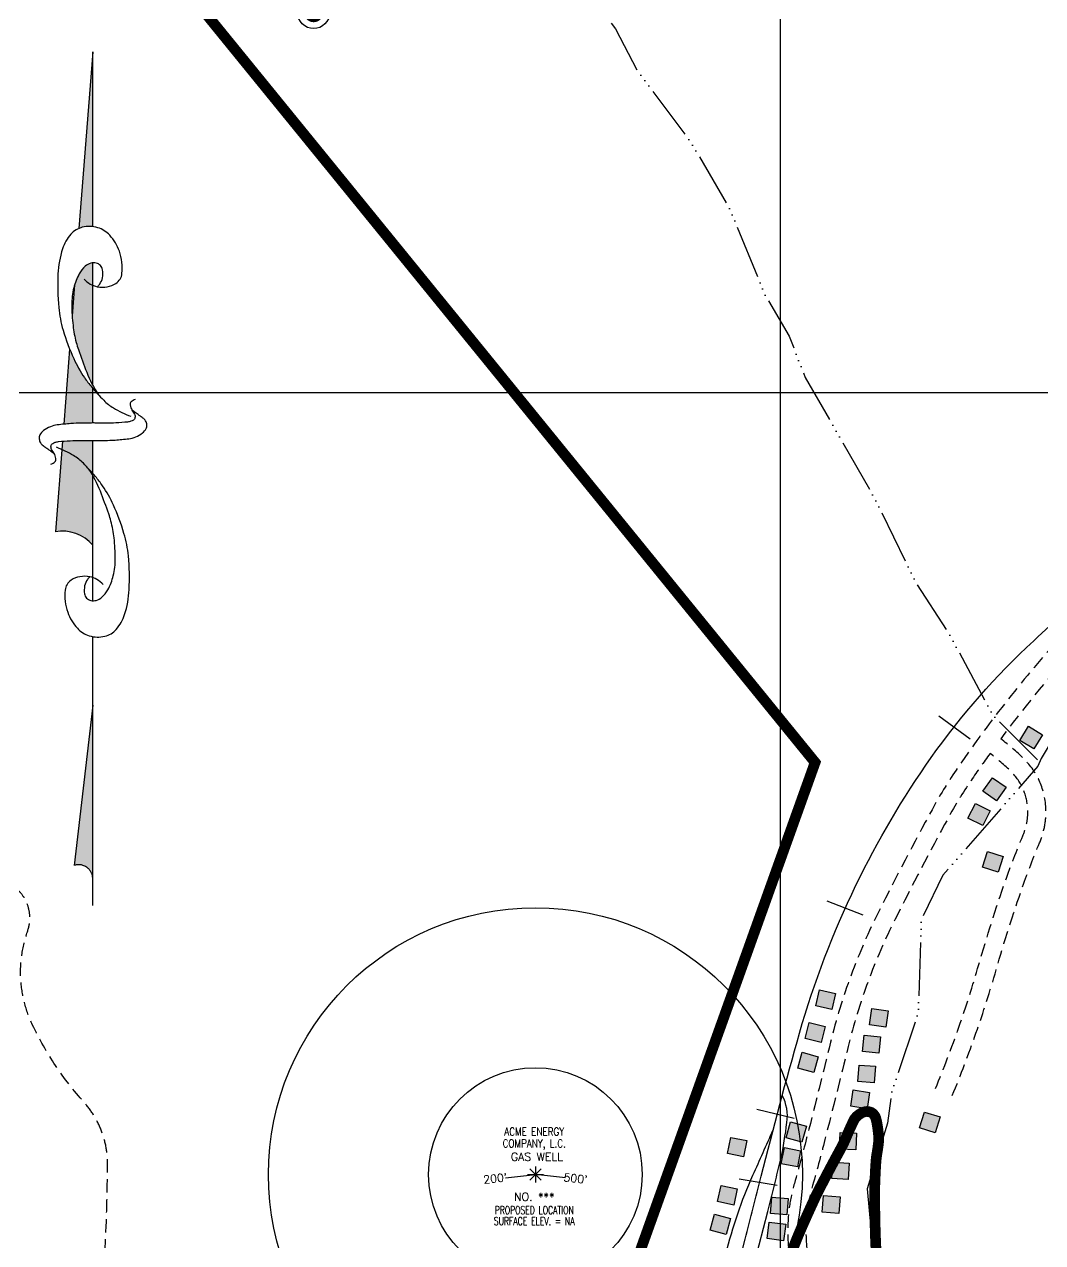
# Model space of a CAD drawing. Header units: inches. Extents: x 10131215 to 10153225, y 3476725 to 3491422.
# Drawn here: x 10148584 to 10150491, y 3486407 to 3488691 of the extents above; entities that cross this region are included whole.
import ezdxf
from ezdxf.enums import TextEntityAlignment as Align

# ---------------------------------------------------------------- set-up
doc = ezdxf.new("R2010")
doc.units = ezdxf.units.IN
doc.header["$LTSCALE"] = 100
doc.header["$MEASUREMENT"] = 0
for name, pattern in [('CENTER', [2, 1.25, -0.25, 0.25, -0.25]), ('DASHED2', [0.375, 0.25, -0.125]), ('STREAM', [1.5, 1, -0.125, 0, -0.125, 0, -0.125, 0, -0.125])]:
    doc.linetypes.add(name, pattern=pattern)
doc.layers.get('0').update_dxf_attribs({"color": 60, "linetype": 'CONTINUOUS'})
for name, color, linetype in [('BUILDINGS', 7, 'CONTINUOUS'), ('DRILL HOLES', 170, 'CONTINUOUS'), ('GAS WELLS-PROPOSED', 171, 'CONTINUOUS'), ('GRID COORDINATES-VA SOUTH NAD27', 252, 'CONTINUOUS'), ('NORTH ARROW', 7, 'CONTINUOUS'), ('OUTCROP-UPPER MASON-IMBODEN', 7, 'CONTINUOUS'), ('PROPERTY LINES-MINERAL', 1, 'CENTER'), ('RAILROADS', 30, 'CONTINUOUS'), ('ROADS', 34, 'DASHED2'), ('WATER-SURFACE', 140, 'STREAM')]:
    doc.layers.add(name, color=color, linetype=linetype)
doc.styles.get("Standard").update_dxf_attribs({"font": 'simplex.shx'})

# ---------------------------------------------------------------- blocks, each defined once
blk = doc.blocks.new('*U0', base_point=(89.77363821737443, 91.43653901244615))
at = {"color": 0}
for points in [[(90.9736842105263, 91.29653364657833), (89.77363821737443, 91.43653901244615), (89.77487811460968, 91.43263949254963)], [(90.9736842105263, 91.29653364657833), (89.77487811460968, 91.43263949254963), (89.77519359115504, 91.43139524088375)], [(90.9736842105263, 91.29653364657833), (89.77519359115504, 91.43139524088375), (89.77728302371997, 91.41988692605004)], [(90.9736842105263, 91.29653364657833), (89.77728302371997, 91.41988692605004), (89.77839325406414, 91.41107959996792)], [(89.75076846213295, 91.33058806419491), (89.74359169847742, 91.32354101872063), (90.9736842105263, 91.29653364657833)], [(89.7575430035292, 91.3389228004421), (89.75076846213295, 91.33058806419491), (90.9736842105263, 91.29653364657833)], [(89.7647625897835, 91.3502112844936), (89.7575430035292, 91.3389228004421), (90.9736842105263, 91.29653364657833)], [(90.9736842105263, 91.29653364657833), (89.77159663331129, 91.36403319178945), (89.7647625897835, 91.3502112844936)], [(90.9736842105263, 91.29653364657833), (89.77566712120802, 91.37601218051455), (89.77159663331129, 91.36403319178945)], [(90.9736842105263, 91.29653364657833), (89.7779540289685, 91.38651505049424), (89.77566712120802, 91.37601218051455)], [(90.9736842105263, 91.29653364657833), (89.77875673713179, 91.3936367462348), (89.7779540289685, 91.38651505049424)], [(90.9736842105263, 91.29653364657833), (89.77839325406414, 91.41107959996792), (89.77888990126206, 91.40248276353243)], [(90.9736842105263, 91.29653364657833), (89.77888990126206, 91.40248276353243), (89.77875673713179, 91.3936367462348)], [(89.68775597349006, 91.297470964092), (89.67253321025295, 91.29653364657833), (90.9736842105263, 91.29653364657833)], [(89.68787304302215, 91.2974852182886), (89.68775597349006, 91.297470964092), (90.9736842105263, 91.29653364657833)], [(89.6976734591765, 91.29956851274403), (89.68787304302215, 91.2974852182886), (90.9736842105263, 91.29653364657833)], [(89.7110759662535, 91.30385034076889), (89.6976734591765, 91.29956851274403), (90.9736842105263, 91.29653364657833)], [(89.71496527163337, 91.30533226473976), (89.7110759662535, 91.30385034076889), (90.9736842105263, 91.29653364657833)], [(89.72538783649, 91.31054327217262), (89.71496527163337, 91.30533226473976), (90.9736842105263, 91.29653364657833)], [(89.73586561696449, 91.31732423160574), (89.72538783649, 91.31054327217262), (90.9736842105263, 91.29653364657833)], [(89.74359169847742, 91.32354101872063), (89.73586561696449, 91.31732423160574), (90.9736842105263, 91.29653364657833)]]:
    blk.add_solid(points, dxfattribs=at)
blk = doc.blocks.new('*U1', base_point=(92.6976732033353, 91.29653364657833))
at = {"color": 0}
for points in [[(92.82848934605504, 91.41369672608556), (92.84554212323503, 91.43977263684862), (92.27445731152004, 91.5764735165011), (92.89130678326015, 91.52849633536547)], [(92.82848934605504, 91.41369672608556), (92.27445731152004, 91.5764735165011), (92.27920705876946, 91.52492773966476)], [(92.82848934605504, 91.41369672608556), (92.27920705876946, 91.52492773966476), (92.27493381647147, 91.47334027404705)], [(92.26176742493095, 91.42327857868625), (92.24010793829233, 91.37626375286347), (92.82848934605504, 91.41369672608556)], [(92.82848934605504, 91.41369672608556), (92.27493381647147, 91.47334027404705), (92.26176742493095, 91.42327857868625)], [(92.17418019186623, 91.29695281410196), (92.17368421052636, 91.29653364657833), (92.82848934605504, 91.41369672608556), (92.6976732033353, 91.29653364657833)], [(92.2106134690969, 91.33372431827067), (92.17418019186623, 91.29695281410196), (92.82848934605504, 91.41369672608556)], [(92.24010793829233, 91.37626375286347), (92.2106134690969, 91.33372431827067), (92.82848934605504, 91.41369672608556)], [(92.6976732033353, 91.29653364657833), (92.74643121929317, 91.32724198831775), (92.82848934605504, 91.41369672608556), (92.78809314684088, 91.36672433876177)]]:
    blk.add_solid(points, dxfattribs=at)
blk = doc.blocks.new('*U2', base_point=(92.9592555867996, 91.38712461798713))
at = {"color": 0}
for points in [[(92.95835160293457, 91.32494556097134), (92.9592555867996, 91.38712461798713), (92.84554212323503, 91.43977263684862), (92.89130678326015, 91.52849633536547)], [(92.9592555867996, 91.38712461798713), (92.95763106539032, 91.46633744433852), (92.89130678326015, 91.52849633536547), (92.95371172395608, 91.52364261775577)], [(92.95835160293457, 91.32494556097134), (92.84554212323503, 91.43977263684862), (92.80941488840315, 91.38944291416662)], [(92.78809314684088, 91.36672433876177), (92.71225830748467, 91.29653364657833), (92.95835160293457, 91.32494556097134)], [(92.80941488840315, 91.38944291416662), (92.78809314684088, 91.36672433876177), (92.95835160293457, 91.32494556097134)], [(92.71225830748467, 91.29653364657833), (92.9580688811992, 91.29653364657833), (92.95835160293457, 91.32494556097134)]]:
    blk.add_solid(points, dxfattribs=at)
blk = doc.blocks.new('*U3', base_point=(93.35043051616177, 91.29653364657831))
at = {"color": 0}
for points in [[(93.57348299945515, 91.43913333439166), (93.64654079562713, 91.47002801816265), (93.08113184304227, 91.51329443119043), (93.57568254808191, 91.47557451504673)], [(93.56906951855264, 91.43713343248172), (93.57348299945515, 91.43913333439166), (93.08557721837568, 91.45993435817525), (93.08113184304227, 91.51329443119043)], [(93.4303574305072, 91.35856211106096), (93.56906951855264, 91.43713343248172), (93.08896965665488, 91.38278950861555), (93.08557721837568, 91.45993435817525)], [(93.08896965665488, 91.38278950861555), (93.09006743982006, 91.30813010061892), (93.4303574305072, 91.35856211106096)], [(93.09006743982006, 91.30813010061892), (93.0901642481376, 91.29653364657831), (93.4303574305072, 91.35856211106096), (93.35932593328661, 91.30414556434808)], [(93.0901642481376, 91.29653364657831), (93.35043051616177, 91.29653364657831), (93.35932593328661, 91.30414556434808)]]:
    blk.add_solid(points, dxfattribs=at)
blk = doc.blocks.new('*U4', base_point=(94.2908381898595, 91.29653364657831))
at = {"color": 0}
for points in [[(94.23607489195233, 91.37965375608707), (94.12566944168853, 91.43252376658263), (93.37262836216475, 91.29653364657831), (93.69434239827685, 91.42063848777491)], [(93.69434239827685, 91.42063848777491), (93.64033081951689, 91.40416163373679), (93.37262836216475, 91.29653364657831), (93.47064948100385, 91.34169043380518)], [(94.12566944168853, 91.43252376658263), (93.89343064325855, 91.45070247995022), (93.69434239827685, 91.42063848777491), (93.8206612238644, 91.44418459712286)], [(94.23607489195233, 91.37965375608707), (94.20863292461804, 91.39758460007991), (94.12566944168853, 91.43252376658263), (94.14138405710892, 91.42746689809304)], [(93.37262836216475, 91.29653364657831), (94.2908381898595, 91.29653364657831), (94.23607489195233, 91.37965375608707), (94.28210326128233, 91.32778871822133)], [(94.28210326128233, 91.32778871822133), (94.27315051398283, 91.34314793351122), (94.23607489195233, 91.37965375608707), (94.26487936313309, 91.35338500220502)], [(94.2908381898595, 91.29653364657831), (94.28838585396097, 91.31061403797209), (94.28210326128233, 91.32778871822133), (94.28825289648815, 91.31110821567)]]:
    blk.add_solid(points, dxfattribs=at)
blk = doc.blocks.new('*U5', base_point=(95.87368421052636, 91.29653364657833))
at = {"color": 0}
for points in [[(95.87368421052636, 91.29653364657833), (94.54904063150843, 91.39956148050203), (94.55713766459512, 91.37467822185062)], [(95.87368421052636, 91.29653364657833), (94.55713766459512, 91.37467822185062), (94.56286071868752, 91.33626973839603)], [(94.56286071868752, 91.33626973839603), (94.56182726356977, 91.29745096819468), (95.87368421052636, 91.29653364657833)], [(94.56182726356977, 91.29745096819468), (94.56172041577706, 91.29653364657833), (95.87368421052636, 91.29653364657833)]]:
    blk.add_solid(points, dxfattribs=at)
blk = doc.blocks.new('NORTH ARROW')
at = {"layer": 'NORTH ARROW'}
for p, q in [((-33.99753000121564, 1162.996307793946), (-38.54220834909938, 1104.936608186108)), ((-43.37359289638698, 1043.214146273385), (-44.76021710433997, 1025.499584386125)), ((-44.76021710433997, 1025.499584386125), (-54.19019615510479, 901.8619081325596)), ((-56.77724280394614, 870.0068783582537), (-70.00000000698492, 699.9999999970896))]:
    blk.add_line(p, q, dxfattribs=at)
for points in [[(0, 1599.999999998545), (-25.75695849373005, 1268.839105243387)], [(0, 375), (-35.00134145724587, 74.98850171396043)]]:
    blk.add_lwpolyline(points, dxfattribs=at)
at = {"layer": 'NORTH ARROW', "flags": 128}
for points in [[(0, 1599.999999998545), (-25.75695849373005, 1268.839105243387)], [(0, 1272.009051310306), (0, 1599.999999998545)], [(0, 1272.009051310306), (0, 1599.999999998545)], [(0, 974.736037911498), (0, 1204.288494831417)], [(0, 904.1200093997759), (0, 969.1865764107206)], [(0, 809.6435242405278), (0, 871.096167669748)], [(0, 571.0229309115675), (0, 805.9972482005833)], [(0, 0), (0, 503.7802376318723)]]:
    blk.add_lwpolyline(points, dxfattribs=at)
at = {"layer": 'NORTH ARROW'}
for points in [[(-16.29446554579772, 1173.734268908447, 0.07773564461188655), (-4.931125266011804, 1164.576723727805, 0.07962046479010573), (8.386513887671754, 1159.499141038395, 0.09626634543283386), (26.93479048321024, 1159.250446493388, 0.1007523055546145), (43.41307078721002, 1165.819874608133, 0.2244856087248509), (54.77290885755792, 1184.391605209385, 0.1125499104363404), (49.89249954815023, 1225.968794809887, 0.1005634111820878), (31.82213919353671, 1256.015385813953, 0.1348784657925368), (9.506838454399258, 1270.029219660501, 0.1327192389316143), (-19.5361438090913, 1270.863363519311, 0.1552289698378311), (-40.93778214883059, 1257.94181477977, 0.1016164701842636), (-56.62934135762043, 1230.349138342717, 0.06727792944062269), (-65.17207567230798, 1183.452387165744, 0.03433224779009682), (-63.73301925486885, 1120.363738598826, 0.0503539331887384), (-55.50871015293524, 1078.071470554278, 0.03254131175802587), (-35.64992194878869, 1024.949697231932, 0.04498807051804448), (-15.50711612799205, 989.1683049936546, 0.0255455071191336), (-1.902979449369013, 971.4104306913214, 0.01711665613455862), (20.57658298872411, 946.7431670345832, 0.06564989291730006), (38.83865752140991, 932.3809229317703, 0.04246764497788984), (71.09135953942314, 916.7840136578889)], [(8.679458050173707, 1159.439064745558, 0.09471467607388076), (26.93479048321024, 1159.250446493388, 0.1007523055546145), (43.41307078721002, 1165.819874608133, 0.2244856087248509), (54.77290885755792, 1184.391605209385, 0.1125499104363404), (49.89249954815023, 1225.968794809887, 0.1005634111820878), (31.82213919353671, 1256.015385813953, 0.1348784657925368), (9.506838454399258, 1270.029219660501, 0.1327192389316143), (-19.5361438090913, 1270.863363519311, 0.1552289698378311), (-40.93778214883059, 1257.94181477977, 0.1016164701842636), (-56.62934135762043, 1230.349138342717, 0.06727792944062269), (-65.17207567230798, 1183.452387165744, 0.03433224779009682), (-63.73301925486885, 1120.363738598826, 0.0503539331887384), (-55.50871015293524, 1078.071470554278, 0.03254131175802587), (-35.64992194878869, 1024.949697231932, 0.04498807051804448), (-15.50711612799205, 989.1683049936546, 0.0255455071191336), (-1.902979449369013, 971.4104306913214, 0.00975758907156551), (10.70599536562804, 957.1586489297042, 0.06564989291730006)], [(8.67945805657655, 1159.439064751496, 0.05037517095384911), (13.04681308101863, 1164.398147666361, 0.1086693846755665), (18.19201416219585, 1176.403931633104, 0.087977990583843), (18.38533399859443, 1191.402007862052, 0.1522099368272647), (14.44037043256685, 1199.27090065903, 0.142658140471068), (6.559890607604757, 1203.788980230456, 0.1264464515900392), (-3.643642266979441, 1203.642171487445, 0.1201220440265466), (-14.21283889794722, 1197.798788154614, 0.08048292140440509), (-25.26273837429471, 1183.737178522279, 0.06736107083366014), (-35.52350361132994, 1157.352742862713, 0.05989139144701993), (-39.22849701484665, 1125.759220391046, 0.02819932706156147), (-36.91273764707148, 1086.744253334473, 0.03432217821609317), (-31.02621028665453, 1055.164546938613, 0.02159797278494589), (-26.90699679078534, 1041.661652248877, 0.006742218633595028), (-11.28919681650586, 999.2413176223636, 0.05774615320158643), (10.70599537342787, 957.1586489182664, 0.04348191224861308)], [(8.67945805657655, 1159.439064751496, 0.05037517095384911), (13.04681308101863, 1164.398147666361, 0.1086693846755665), (18.19201416219585, 1176.403931633104, 0.087977990583843), (18.38533399859443, 1191.402007862052, 0.1522099368272647), (14.44037043256685, 1199.27090065903, 0.142658140471068), (6.559890607604757, 1203.788980230456, 0.1264464515900392), (-3.643642266979441, 1203.642171487445, 0.1201220440265466), (-14.21283889794722, 1197.798788154614, 0.08048292140440509), (-25.26273837429471, 1183.737178522279, 0.06736107083366014), (-35.52350361132994, 1157.352742862713, 0.05989139144701993), (-39.22849701484665, 1125.759220391046, 0.02819932706156147), (-36.91273764707148, 1086.744253334473, 0.03432217821609317), (-31.02621028665453, 1055.164546938613, 0.02159797278494589), (-26.90699679078534, 1041.661652248877, 0.006742218633595028), (-11.28919681650586, 999.2413176223636, 0.05774615320158643), (10.70599537342787, 957.1586489182664, 0.04348191224861308)], [(79.59203925565816, 948.0662317582755, 0.1552217016941887), (71.93363850819878, 943.7454162762151, 0.2307447259481124), (70.16150333220139, 937.925699086918, 0.03978835599351548), (71.4076753356494, 932.7777073704056, 0.0407892987777335), (73.41303199063987, 928.015605903056, 0.05692247421519559), (75.97172222449444, 924.2255668432335, -0.06386885091409754), (78.20702355820686, 920.8136400193325, -0.1598881300174525), (79.13534680847079, 913.9956470025936, -0.2043888281695547), (76.11605388228782, 909.4370184757281, -0.06739781520661609), (71.59381540259346, 907.2637306962861, -0.0522147982433348), (65.26998698245734, 905.9220504204859, -0.01357735742399758), (43.51315481471829, 904.2308765856433, -0.01495923122964392), (23.7099482328631, 903.8247462303843, -0.00256329598369817), (8.165183971868828, 904.0507421959774, 0.005219903958956614), (0.5311027052812278, 904.1211628064048, 0.003088107793507557), (-2.899113518651575, 904.0958073237562, 0.0005674796791087795), (-21.5639655070845, 903.8213615349378, 0.01405533568802285), (-40.85017790202983, 902.9732519629761, 0.01058817825061732), (-66.36303791310638, 900.5877471790882, 0.071206295064255), (-79.37612698879093, 897.173607692821, 0.06497521474328465), (-92.09735508193262, 889.7452956807683, 0.1036148210818412), (-98.96817308617756, 881.6868613575934, 0.1571158253424623), (-100.2903121407144, 874.7311685729073, 0.0844483520236406), (-98.03796323831193, 867.2473949700361, 0.1190217832909456), (-94.45026656612754, 862.9685777123086, 0.001608642161445047), (-88.18285810411908, 858.3711856845184, -0.001239100324430742), (-80.04189498024061, 852.4087165642413, -0.0006604026401277231), (-76.84255187632516, 850.0467805279186, -0.0004320372434511725), (-71.96000750991516, 846.425701485714)], [(73.02221289323643, 928.7918888135464, 0.006849708561444728), (73.41303199063987, 928.015605903056, 0.05692247421519559), (75.97172222449444, 924.2255668432335, -0.06386885091409754), (78.20702355820686, 920.8136400193325, -0.1598881300174525), (79.13534680847079, 913.9956470025936, -0.2043888281695547), (76.11605388228782, 909.4370184757281, -0.06739781520661609), (71.59381540259346, 907.2637306962861, -0.0522147982433348), (65.26998698245734, 905.9220504204859, -0.01357735742399758), (43.51315481471829, 904.2308765856433, -0.01495923122964392), (23.7099482328631, 903.8247462303843, -0.00256329598369817), (8.165183971868828, 904.0507421959774, 0.005219903958956614), (0.5311027052812278, 904.1211628064048, 0.003088107793507557), (-2.899113518651575, 904.0958073237562, 0.0005674796791087795), (-21.5639655070845, 903.8213615349378, 0.01405533568802285), (-40.85017790202983, 902.9732519629761, 0.01058817825061732), (-66.36303791310638, 900.5877471790882, 0.071206295064255), (-79.37612698879093, 897.173607692821, 0.06497521474328465), (-92.09735508193262, 889.7452956807683, 0.1036148210818412), (-98.96817308617756, 881.6868613575934, 0.1571158253424623), (-100.2903121407144, 874.7311685729073, 0.0844483520236406), (-98.03796323831193, 867.2473949700361, 0.1190217832909456), (-94.45026656612754, 862.9685777123086, 0.001608642161445047), (-88.18285810411908, 858.3711856845184, -0.001239100324430742), (-80.04189498024061, 852.4087165642413, -0.0006604026401277231), (-76.84255187632516, 850.0467805279186, -0.0003284223830481539), (-73.13041034468915, 847.2949085678556), (-71.9600075117778, 846.4257014870527, 0.006849708561474492), (-72.35082660918124, 847.2019843975431, 0.05692247421494368), (-74.90951684303582, 850.9920234573656, -0.06386885091433715), (-77.14481817674823, 854.4039502812666, -0.1598881300177505), (-78.07314142701216, 861.2219432980055, -0.20438882816965), (-75.05384850082919, 865.780571824871, -0.06739781520705333), (-70.53161002113484, 867.953859604313, -0.05221479824319603), (-64.20778160099871, 869.2955398801132, -0.0135773574239795), (-42.45094943325967, 870.9867137149558, -0.01495923122957263), (-22.64774285140447, 871.3928440702148, -0.002563295983675275), (-7.102978590410203, 871.1668481046217, 0.005219903959071242), (0.5311027052812278, 871.0964274941944, 0.003088107793276803), (3.9613189001102, 871.121782976843, 0.0005674796791185601), (22.62617088854313, 871.3962287656614, 0.01405533568817844), (41.91238328348845, 872.244338337623, 0.01058817825066782), (67.425243294565, 874.6298431215109, 0.07120629506432494), (80.43833237024955, 878.0439826077782, 0.06497521474388065), (93.15956046339124, 885.4722946198308, 0.1036148210819933), (100.0303784676362, 893.5307289430057, 0.1571158253412733), (101.352517522173, 900.4864217276918, 0.084448352023234), (99.10016861977056, 907.970195330563, 0.1190217832918034), (95.51247194758616, 912.2490125882905, 0.001608642160817765), (89.2450634855777, 916.8464046160807, -0.001239100323845361), (81.10410036169924, 922.8088737363578, -0.0006604026397091228), (77.90475728688762, 925.1708097726805, -0.0004320372431756468), (73.02221289137378, 928.7918888148852)], [(-78.52983387419954, 827.1513585423236, 0.155221701694665), (-70.87143312674016, 831.472174024384, 0.2307447259481586), (-69.09929792163894, 837.2918912136811, 0.03978835599331687), (-70.34546995419078, 842.4398829301936, 0.04078929877793444), (-72.35082660918124, 847.2019843975431, 0.05692247421494368), (-74.90951684303582, 850.9920234573656, -0.06386885091433715), (-77.14481817674823, 854.4039502812666, -0.1598881300177505), (-78.07314142701216, 861.2219432980055, -0.20438882816965), (-75.05384850082919, 865.780571824871, -0.06739781520705333), (-70.53161002113484, 867.953859604313, -0.05221479824319603), (-64.20778160099871, 869.2955398801132, -0.0135773574239795), (-42.45094943325967, 870.9867137149558, -0.01495923122957263), (-22.64774285140447, 871.3928440702148, -0.002563295983675275), (-7.102978590410203, 871.1668481046217, 0.005219903959071242), (0.5311027052812278, 871.0964274941944, 0.003088107793276803), (3.9613189001102, 871.121782976843, 0.0005674796791185601), (22.62617088854313, 871.3962287656614, 0.01405533568817844), (41.91238328348845, 872.244338337623, 0.01058817825066782), (67.425243294565, 874.6298431215109, 0.07120629506432494), (80.43833237024955, 878.0439826077782, 0.06497521474388065), (93.15956046339124, 885.4722946198308, 0.1036148210819933), (100.0303784676362, 893.5307289430057, 0.1571158253412733), (101.352517522173, 900.4864217276918, 0.084448352023234), (99.10016861977056, 907.970195330563, 0.1190217832918034), (95.51247194758616, 912.2490125882905, 0.001608642160817765), (89.2450634855777, 916.8464046160807, -0.001239100323845361), (81.10410036169924, 922.8088737363578, -0.0006604026397091228), (77.90475728688762, 925.1708097726805, -0.0004320372431756468), (73.02221289137378, 928.7918888148852)], [(19.32337548350915, 601.6111322023789, 0.07773564461188655), (7.960035203723237, 610.768677383021, 0.07962046479010573), (-5.357603949960321, 615.8462600724306, 0.09626634543283386), (-23.9058805454988, 616.0949546174379, 0.1007523055546145), (-40.38416084949858, 609.5255265026935, 0.2244856087248509), (-51.74399891984649, 590.9537959014415, 0.1125499104363404), (-46.86358961043879, 549.3766063009389, 0.1005634111820878), (-28.79322925582528, 519.3300152968732, 0.1348784657925368), (-6.477928487583995, 505.3161814503255, 0.1327192389316143), (22.56505374680273, 504.4820375915151, 0.1552289698378311), (43.96669208654203, 517.4035863310564, 0.1016164701842636), (59.65825129533187, 544.9962627681089, 0.06727792944062269), (68.20098561001942, 591.8930139450822, 0.03433224779009682), (66.76192922168411, 654.9816625120002, 0.0503539331887384), (58.53762009064667, 697.2739305565483, 0.03254131175802587), (38.67883188650012, 750.395703878894, 0.04498807051804448), (18.53602606570348, 786.1770961171715, 0.0255455071191336), (4.931889387080446, 803.9349704195047, 0.01711665613455862), (-17.54767305101268, 828.6022340762429, 0.06564989291730006), (-35.80974755459465, 842.9644781790557, 0.04246764497788984), (-68.0624496017117, 858.5613874529372)], [(-5.650548112462275, 615.9063363652676, 0.09471467607388076), (-23.9058805454988, 616.0949546174379, 0.1007523055546145), (-40.38416084949858, 609.5255265026935, 0.2244856087248509), (-51.74399891984649, 590.9537959014415, 0.1125499104363404), (-46.86358961043879, 549.3766063009389, 0.1005634111820878), (-28.79322925582528, 519.3300152968732, 0.1348784657925368), (-6.477928487583995, 505.3161814503255, 0.1327192389316143), (22.56505374680273, 504.4820375915151, 0.1552289698378311), (43.96669208654203, 517.4035863310564, 0.1016164701842636), (59.65825129533187, 544.9962627681089, 0.06727792944062269), (68.20098561001942, 591.8930139450822, 0.03433224779009682), (66.76192922168411, 654.9816625120002, 0.0503539331887384), (58.53762009064667, 697.2739305565483, 0.03254131175802587), (38.67883188650012, 750.395703878894, 0.04498807051804448), (18.53602606570348, 786.1770961171715, 0.0255455071191336), (4.931889387080446, 803.9349704195047, 0.00975758907156551), (-7.677085427916609, 818.1867521811218, 0.06564989291730006)], [(-5.650548118865117, 615.9063363593305, 0.05037517095384911), (-10.01790314330719, 610.9472534444649, 0.1086693846755665), (-15.16310422448441, 598.9414694777224, 0.087977990583843), (-15.356424060883, 583.9433932487736, 0.1522099368272647), (-11.41146049485542, 576.0745004517958, 0.142658140471068), (-3.530980669893324, 571.5564208803698, 0.1264464515900392), (6.672552204690874, 571.703229623381, 0.1201220440265466), (17.24174883565865, 577.5466129562119, 0.08048292140440509), (28.29164831200615, 591.6082225885475, 0.06736107083366014), (38.55241354904138, 617.992658248113, 0.05989139144701993), (42.25740695255809, 649.5861807197798, 0.02819932706156147), (39.94164758478291, 688.6011477763532, 0.03432217821609317), (34.05512025346979, 720.180854172213, 0.02159797278494589), (29.93590672849678, 733.6837488619494, 0.006742218633595028), (14.3181067542173, 776.1040834884625, 0.05774615320158643), (-7.677085435716435, 818.1867521925597, 0.04348191224861308)], [(-5.650548118865117, 615.9063363593305, 0.05037517095384911), (-10.01790314330719, 610.9472534444649, 0.1086693846755665), (-15.16310422448441, 598.9414694777224, 0.087977990583843), (-15.356424060883, 583.9433932487736, 0.1522099368272647), (-11.41146049485542, 576.0745004517958, 0.142658140471068), (-3.530980669893324, 571.5564208803698, 0.1264464515900392), (6.672552204690874, 571.703229623381, 0.1201220440265466), (17.24174883565865, 577.5466129562119, 0.08048292140440509), (28.29164831200615, 591.6082225885475, 0.06736107083366014), (38.55241354904138, 617.992658248113, 0.05989139144701993), (42.25740695255809, 649.5861807197798, 0.02819932706156147), (39.94164758478291, 688.6011477763532, 0.03432217821609317), (34.05512025346979, 720.180854172213, 0.02159797278494589), (29.93590672849678, 733.6837488619494, 0.006742218633595028), (14.3181067542173, 776.1040834884625, 0.05774615320158643), (-7.677085435716435, 818.1867521925597, 0.04348191224861308)]]:
    blk.add_lwpolyline(points, format="xyb", dxfattribs=at)
at = {"layer": 'NORTH ARROW', "flags": 128}
blk.add_lwpolyline([(0, 49.71224992914358, 0.02932857057203228), (-0.2343293745070696, 53.51794073794736, 0.04417486932747176), (-0.7587165455333889, 55.99731216352666, 0.006255111060862093), (-1.829173561418429, 59.34793893538881, 0.02115404585335599), (-2.19965455471538, 60.32026527827838, 0.02864885204593895), (-3.502406412735581, 62.92590648808982, 0.02674552637924286), (-5.197646270971745, 65.5453516083071, 0.02485731544301135), (-6.751843029633164, 67.47687198367203, 0.02450724905596224), (-8.513604407198727, 69.27106290095253, 0.0315158696294917), (-10.59728846303187, 70.9646982504637, 0.02525290628321871), (-13.41940948623233, 72.76959481532685, 0.02966613275264606), (-16.87488629249856, 74.4781056928332, 0.03617079620290965), (-19.86963348463178, 75.49572767311474, 0.02043105411785257), (-22.4953509750776, 76.06745461089304, 0.03065910252436068), (-24.27577492198907, 76.26813164824853, 0.01794588892376474), (-26.48727924679406, 76.30142268317286, 0.0184377341499967), (-28.6364883359056, 76.17726088210475, 0.01541027379292095), (-30.83831985713914, 75.89970329718199, 0.01169445347862528), (-33.71539857471362, 75.37734515790362, 0.02266610520512425), (-34.02646147878841, 75.29847601836082, 0.007107040496617627), (-35.00134145724587, 74.98850171396043)], format="xyb", dxfattribs=at)
at = {"layer": 'NORTH ARROW'}
blk.add_arc((-56.75551295280457, 627.1406279993244), 74.24087645789203, 40.13942964697078, 100.26472093193, dxfattribs=at)
at = {"layer": 'NORTH ARROW', "xscale": 250, "yscale": 250, "zscale": 250, "rotation": 90}
for name, p in [('*U5', (0, 1599.999999998545)), ('*U4', (0, 1204.288494831417)), ('*U3', (0, 969.1865764107206)), ('*U2', (-22.64774285140447, 871.3928440702148)), ('*U1', (0, 805.9972482005833)), ('*U0', (-35.00134145724587, 74.98850171396043))]:
    blk.add_blockref(name, p, dxfattribs=at)
blk = doc.blocks.new('RRTIC')
blk.add_line((0, -36.18096142612012), (0, 36.18096142611278))
blk = doc.blocks.new('DRILL HOLE')
at = {"layer": 'DRILL HOLES', "const_width": 18}
blk.add_lwpolyline([(-9, 0, 1), (9, 0, 1)], format="xyb", close=True, dxfattribs=at)
at = {"layer": 'DRILL HOLES'}
blk.add_circle((0, 0), 30, dxfattribs=at)

msp = doc.modelspace()

# ---------------------------------------------------------------- linework, layer by layer
at = {"layer": 'BUILDINGS'}
for points in [[(10150448.18574382, 3487348.684396229), (10150464.14076455, 3487375.21088254), (10150490.66725087, 3487359.255861809), (10150474.71223013, 3487332.729375499)], [(10150379.19331868, 3487253.464416219), (10150396.95497588, 3487278.816747392), (10150422.30730705, 3487261.055090188), (10150404.54564985, 3487235.702759015)], [(10150351.01619775, 3487203.111409029), (10150364.99243389, 3487230.731727383), (10150392.61275224, 3487216.755491246), (10150378.6365161, 3487189.135172892)], [(10150377.99218729, 3487111.305633083), (10150387.47552133, 3487140.772284368), (10150416.94217262, 3487131.288950328), (10150407.45883858, 3487101.822299043)], [(10150096.30559202, 3486844.49908753), (10150066.10312244, 3486851.283480912), (10150072.88751582, 3486881.485950496), (10150103.0899854, 3486874.701557113)], [(10150166.52366105, 3486815.51775032), (10150170.79316589, 3486846.176982061), (10150201.45239763, 3486841.907477221), (10150197.18289279, 3486811.24824548)], [(10150075.83778239, 3486782.360572863), (10150045.91046338, 3486790.270866124), (10150053.82075664, 3486820.198185133), (10150083.74807565, 3486812.287891871)], [(10150153.4128877, 3486765.67291486), (10150156.60979424, 3486796.462473984), (10150187.39935337, 3486793.265567444), (10150184.20244683, 3486762.476008319)], [(10150062.06898588, 3486726.130303353), (10150032.26171497, 3486734.481576491), (10150040.61298811, 3486764.288847407), (10150070.42025902, 3486755.93757427)], [(10150144.49274365, 3486709.543913146), (10150146.95971325, 3486740.400536802), (10150177.8163369, 3486737.933567202), (10150175.3493673, 3486707.076943545)], [(10150131.48391929, 3486663.068348244), (10150136.29428077, 3486693.64738657), (10150166.8733191, 3486688.837025086), (10150162.06295762, 3486658.257986761)], [(10150260.10467687, 3486622.798684652), (10150269.45534471, 3486652.307703162), (10150298.96436322, 3486642.95703532), (10150289.61369538, 3486613.448016811)], [(10150040.15514564, 3486595.832829564), (10150010.31599891, 3486604.069484528), (10150018.55265387, 3486633.908631257), (10150048.3918006, 3486625.671976293)], [(10150110.11566996, 3486582.745608228), (10150111.43088763, 3486613.672738147), (10150142.35801754, 3486612.357520484), (10150141.04279988, 3486581.430390566)], [(10149930.88037972, 3486568.346689618), (10149900.52715603, 3486574.421142213), (10149906.60160863, 3486604.7743659), (10149936.95483231, 3486598.699913304)], [(10150031.45943584, 3486549.395207039), (10150001.10621097, 3486555.469653741), (10150007.18065768, 3486585.822878606), (10150037.53388254, 3486579.748431905)], [(10150095.79394989, 3486527.692303729), (10150097.92241199, 3486558.574123811), (10150128.80423207, 3486556.445661713), (10150126.67576997, 3486525.563841631)], [(10149912.30940231, 3486477.99675834), (10149882.04228046, 3486484.486634833), (10149888.53215695, 3486514.753756692), (10149918.79927881, 3486508.263880199)], [(10150011.97868264, 3486459.456680834), (10149981.11215516, 3486461.796476512), (10149983.45195083, 3486492.663003992), (10150014.31847831, 3486490.323208314)], [(10150078.1599313, 3486464.786633935), (10150080.64666409, 3486495.641671166), (10150111.50170132, 3486493.154938379), (10150109.01496853, 3486462.299901148)], [(10149897.95987388, 3486422.827457642), (10149868.06012709, 3486430.841339596), (10149876.07400904, 3486460.741086394), (10149905.97375584, 3486452.727204439)], [(10150005.8010642, 3486411.169476799), (10149975.08531089, 3486415.011307175), (10149978.92714126, 3486445.727060492), (10150009.64289458, 3486441.885230116)]]:
    msp.add_lwpolyline(points, close=True, dxfattribs=at)
for points in [[(10150464.14076455, 3487375.21088254), (10150490.66725087, 3487359.255861809), (10150448.18574382, 3487348.684396229), (10150474.71223013, 3487332.729375499)], [(10150396.95497588, 3487278.816747392), (10150422.30730705, 3487261.055090188), (10150379.19331868, 3487253.464416219), (10150404.54564985, 3487235.702759015)], [(10150364.99243389, 3487230.731727383), (10150392.61275224, 3487216.755491246), (10150351.01619775, 3487203.111409029), (10150378.6365161, 3487189.135172892)], [(10150387.47552133, 3487140.772284368), (10150416.94217262, 3487131.288950328), (10150377.99218729, 3487111.305633083), (10150407.45883858, 3487101.822299043)], [(10150066.10312244, 3486851.283480912), (10150072.88751582, 3486881.485950496), (10150096.30559202, 3486844.49908753), (10150103.0899854, 3486874.701557113)], [(10150170.79316589, 3486846.176982061), (10150201.45239763, 3486841.907477221), (10150166.52366105, 3486815.51775032), (10150197.18289279, 3486811.24824548)], [(10150045.91046338, 3486790.270866124), (10150053.82075664, 3486820.198185133), (10150075.83778239, 3486782.360572863), (10150083.74807565, 3486812.287891871)], [(10150156.60979424, 3486796.462473984), (10150187.39935337, 3486793.265567444), (10150153.4128877, 3486765.67291486), (10150184.20244683, 3486762.476008319)], [(10150032.26171497, 3486734.481576491), (10150040.61298811, 3486764.288847407), (10150062.06898588, 3486726.130303353), (10150070.42025902, 3486755.93757427)], [(10150146.95971325, 3486740.400536802), (10150177.8163369, 3486737.933567202), (10150144.49274365, 3486709.543913146), (10150175.3493673, 3486707.076943545)], [(10150136.29428077, 3486693.64738657), (10150166.8733191, 3486688.837025086), (10150131.48391929, 3486663.068348244), (10150162.06295762, 3486658.257986761)], [(10150269.45534471, 3486652.307703162), (10150298.96436322, 3486642.95703532), (10150260.10467687, 3486622.798684652), (10150289.61369538, 3486613.448016811)], [(10150010.31599891, 3486604.069484528), (10150018.55265387, 3486633.908631257), (10150040.15514564, 3486595.832829564), (10150048.3918006, 3486625.671976293)], [(10150111.43088763, 3486613.672738147), (10150142.35801754, 3486612.357520484), (10150110.11566996, 3486582.745608228), (10150141.04279988, 3486581.430390566)], [(10149900.52715603, 3486574.421142213), (10149906.60160863, 3486604.7743659), (10149930.88037972, 3486568.346689618), (10149936.95483231, 3486598.699913304)], [(10150001.10621097, 3486555.469653741), (10150007.18065768, 3486585.822878606), (10150031.45943584, 3486549.395207039), (10150037.53388254, 3486579.748431905)], [(10150097.92241199, 3486558.574123811), (10150128.80423207, 3486556.445661713), (10150095.79394989, 3486527.692303729), (10150126.67576997, 3486525.563841631)], [(10149882.04228046, 3486484.486634833), (10149888.53215695, 3486514.753756692), (10149912.30940231, 3486477.99675834), (10149918.79927881, 3486508.263880199)], [(10149981.11215516, 3486461.796476512), (10149983.45195083, 3486492.663003992), (10150011.97868264, 3486459.456680834), (10150014.31847831, 3486490.323208314)], [(10150080.64666409, 3486495.641671166), (10150111.50170132, 3486493.154938379), (10150078.1599313, 3486464.786633935), (10150109.01496853, 3486462.299901148)], [(10149868.06012709, 3486430.841339596), (10149876.07400904, 3486460.741086394), (10149897.95987388, 3486422.827457642), (10149905.97375584, 3486452.727204439)], [(10149975.08531089, 3486415.011307175), (10149978.92714126, 3486445.727060492), (10150005.8010642, 3486411.169476799), (10150009.64289458, 3486441.885230116)]]:
    msp.add_solid(points, dxfattribs=at)
at = {"layer": 'GAS WELLS-PROPOSED'}
for p, q in [((10149530.20505482, 3486524.644768868), (10149551.41886319, 3486545.858577237)), ((10149530.20505482, 3486545.858577237), (10149551.41886319, 3486524.644768868)), ((10149540.811959, 3486550.252090378), (10149540.811959, 3486520.2512453)), ((10149525.81153125, 3486535.251673053), (10149555.81238675, 3486535.251673053))]:
    msp.add_line(p, q, dxfattribs=at)
for points in [[(10149341.98893498, 3486513.533328285, 0, 12.00034220221254, 0), (10149377.7770793, 3486517.442630343, 0, 0, 0), (10149440.63585094, 3486524.308980358, 0, 0, 0)], [(10150037.86951905, 3486480.955811133, 0, 12.00034220221254, 0), (10150002.08137473, 3486484.865113191, 0, 0, 0), (10149637.99809372, 3486524.63558877, 0, 0, 0)]]:
    msp.add_lwpolyline(points, format="xyseb", dxfattribs=at)
for points in [[(10149484.70450254, 3486529.122799953), (10149540.811959, 3486535.251673053)], [(10149596.91941546, 3486529.122799953), (10149540.811959, 3486535.251673053)]]:
    msp.add_lwpolyline(points, dxfattribs=at)
for radius in [500.0142584255225, 200.005703370209]:
    msp.add_circle((10149540.811959, 3486535.251673053), radius, dxfattribs=at)
at = {"layer": 'GRID COORDINATES-VA SOUTH NAD27'}
for p, q in [((10150000, 3476730), (10150000, 3490730)), ((10153220, 3488000), (10131220, 3488000))]:
    msp.add_line(p, q, dxfattribs=at)
at = {"layer": 'OUTCROP-UPPER MASON-IMBODEN', "const_width": 20.0005703370209}
msp.add_lwpolyline([(10150180.24763764, 3486371.531357159, -0.008315346947503929), (10150178.34703646, 3486402.812033957, -0.005996111321135715), (10150176.95388963, 3486446.247983356, -0.001405132600986463), (10150176.40682746, 3486477.939739178, -0.003771726860944086), (10150176.32527207, 3486489.747921091, -0.0022369555036064), (10150176.40922591, 3486506.174701794, -0.003964936376441062), (10150176.57154103, 3486515.441235193, -0.003467411666147286), (10150176.76094587, 3486521.288791331, -0.001317837424738025), (10150177.40651299, 3486536.668884243, -0.005037843563532597), (10150178.43915704, 3486555.541905179, -0.009670614506045285), (10150179.26610193, 3486565.354275279, -0.01847508237808757), (10150180.44029838, 3486573.664652127, 0.01159973757934883), (10150182.49181589, 3486586.871028114, 0.005380287168136515), (10150183.91275155, 3486598.640185996, 0.02758888846452091), (10150184.03814878, 3486600.950324757, 0.01135563544409821), (10150184.00186089, 3486602.484667086, 0.006634793295392633), (10150183.84534184, 3486605.106580776, 0.007202436470410888), (10150183.25694981, 3486611.829355308, 0.00620390526977064), (10150182.36487247, 3486619.612951502, 0.005812658054868186), (10150181.92956586, 3486622.74396888, 0.002475211800178324), (10150180.78561652, 3486630.078529843, 0.01539344984295818), (10150179.97419836, 3486634.287303562, 0.01042414984207191), (10150178.4570026, 3486640.431532997, 0.0652718630343678), (10150176.88119492, 3486644.229480111, 0.05237716761863133), (10150173.87385591, 3486648.368790849, 0.08202338900805076), (10150170.43204199, 3486651.118885677, 0.07574413813780528), (10150165.97022591, 3486652.794588667, 0.04571029008300271), (10150161.8530701, 3486653.277293814, 0.05914619185269815), (10150158.65869175, 3486652.979994678, 0.04011121232626291), (10150154.56284025, 3486651.752669827, 0.03895936643900037), (10150150.59771402, 3486649.84123017, 0.02912928533130486), (10150145.57655677, 3486646.513238516, 0.03997357534658892), (10150142.28392978, 3486643.605144329, 0.02088040061340433), (10150139.52127811, 3486640.491091814, 0.04259166635209577), (10150138.36939489, 3486638.80299886, 0.0171091382281596), (10150136.26525622, 3486634.755797137, 0.005136592475861829), (10150129.8648838, 3486620.980552604, 0.008067413283196932), (10150121.47196076, 3486601.592973166, -0.01806815808297468), (10150117.55115343, 3486593.010863989, -0.008874655227643115), (10150108.78280113, 3486576.267637571, 0.004152907299898211), (10150089.70920139, 3486540.668521, 0.0005794441802227587), (10150074.11231332, 3486510.884596889, 0.002317147313510132), (10150070.25522553, 3486503.414085808, 0.009120486329766551), (10150066.90291894, 3486496.539943829, 0.002119462358411448), (10150053.14687882, 3486466.644657795, 0.005643633310994065), (10150035.67675271, 3486427.071079297, 0.009333486695784727), (10150025.8340173, 3486402.835344056, 0.01431231271419196), (10150017.85597026, 3486380.172661673, -0.009873983750914398)], format="xyb", dxfattribs=at)
at = {"layer": 'PROPERTY LINES-MINERAL', "const_width": 20.0005703370209}
msp.add_lwpolyline([(10145852.50746938, 3477967.336178921), (10145477.20661477, 3478389.815918876), (10145524.11924705, 3478706.322133584), (10145289.55618747, 3479034.550821043), (10145840.77932403, 3479480.00400972), (10148022.2155287, 3482000.331286965), (10147875.75720789, 3483547.01629826), (10148796.50225871, 3485897.265480484), (10149467.06713799, 3485637.699497478), (10150064.74113999, 3487307.429345854), (10148434.52807188, 3489311.968694899), (10147050.6061578, 3488960.295126593), (10144259.30603895, 3488972.017599343), (10142693.56307911, 3487741.035053708), (10142154.06808789, 3487776.202407306), (10140301.02010555, 3489311.8436545), (10137154.33409943, 3489311.8436545)], dxfattribs=at)
at = {"layer": 'RAILROADS', "flags": 128}
for points in [[(10149924.98387649, 3486379.448722463), (10149933.80680062, 3486413.833352366, 0.001106387860272933), (10149963.74016943, 3486531.888637064, -0.007795151816545783), (10150035.60670028, 3486800.216141858, -0.04358247140215977), (10150141.30188262, 3487077.372120289, -0.04064490308360653), (10150282.29923557, 3487316.565793239, -0.05284430610944051), (10150474.23721408, 3487535.62735077, 0.001293144949208046), (10150596.43176456, 3487649.063976137, -0.0009056645325917068)], [(10149232.02758211, 3484891.751111525, 0.01583769575142677), (10149271.79900133, 3484912.583390814, 0.09809524469892544), (10149307.27255225, 3484943.070743788, 0.002676026646130605), (10149438.69115246, 3485112.537364737), (10149455.51534407, 3485134.505359102, 2.073961382580516e-05), (10149456.52495389, 3485135.825646963, 0.02645518045361191), (10149552.34481485, 3485275.918855418, 0.01216454777421253), (10149670.79306239, 3485481.521788911, 0.03076339178692088), (10149803.49998484, 3485765.732581108, 0.05344682168415218), (10149853.22190208, 3485946.354511938, -0.02408092659418886), (10149908.06102078, 3486203.602847621, 0.001583527819881167), (10149952.07291836, 3486372.451417519), (10149975.94120899, 3486465.89929194, 0.0005535948435874265), (10149990.86870819, 3486525.046498336, -0.001138772032724674), (10150000.81445287, 3486564.261117577, 0.01490703229631237), (10150011.99103739, 3486632.333164751, 0.1525112779447713), (10150003.24099771, 3486683.486405222, -3.879345551758594)], [(10149411.08751072, 3485168.565710469, 2.073961382412043e-05), (10149412.09429959, 3485169.882309384, 0.0264551804536116), (10149504.57258646, 3485305.089997113, 0.0121645477742124), (10149621.66122899, 3485508.332995116, 0.0307633917869211), (10149751.4560884, 3485786.307387379, 0.05344682168415132), (10149798.00973599, 3485955.420490758, -0.02408092659418893), (10149853.97254212, 3486217.940837941, 0.001583527819881201), (10149897.8948296, 3486386.446021499, -0.04640914741107619), (10149948.31064535, 3486533.901839999, 0.001893973306020147), (10149986.00946102, 3486618.690977247, 0.7933927553633582)]]:
    msp.add_lwpolyline(points, format="xyb", dxfattribs=at)
at = {"layer": 'ROADS', "flags": 128}
for points in [[(10151882.63051236, 3489254.575003278), (10151859.96459568, 3489104.105302544, -0.06201100780659692), (10151816.79127688, 3488950.073090697, 0.005525696840112608), (10151773.34112213, 3488843.161530389, -0.0003696601246356658), (10151738.41841722, 3488754.626720805, 0.03113979266991831), (10151683.06397962, 3488584.302510756, -0.05542860217796151), (10151618.26941715, 3488413.552162901, -0.02698775569534903), (10151509.26840146, 3488226.375238654, -0.01469731654991691), (10151389.86426735, 3488055.783072436, -0.10414933080875), (10151268.22997055, 3487948.434370095, -0.009725843335977123), (10151122.71773345, 3487869.71157674, 0.008917729264091238), (10150895.74592355, 3487747.393501689, 0.008020832197891693), (10150693.49188994, 3487629.378518505, 0.05836287131868349), (10150544.07239721, 3487513.187778102, 0.02237515529270882), (10150412.39276932, 3487351.68088784, 0.02514345691499458)], [(10151835.08894124, 3489167.034282779), (10151826.37555957, 3489109.189500389, -0.06201100780659777), (10151785.46957553, 3488963.246419936, 0.005525696840112699), (10151741.73658461, 3488855.638858926, -0.0003696601246356612), (10151706.83236716, 3488767.150859696, 0.03113979266991919), (10151650.17044504, 3488592.803382351, -0.05542860217795094), (10151588.04185568, 3488429.078442824, -0.02698775569535293), (10151480.88598952, 3488245.069977847, -0.01469731654991734), (10151362.6273575, 3488076.114372507, -0.1041493308087498), (10151251.49168626, 3487978.031262275, -0.009725843335976932), (10151107.14163769, 3487899.937191567, 0.00891772926408992), (10150879.1031569, 3487777.044231046, 0.00802083219789293), (10150675.90778696, 3487658.479948107, 0.05868889277838046), (10150519.46403866, 3487536.663708596, 0.03276334065915888), (10150328.85332416, 3487292.935365226, 0.02514345691501959), (10150283.67885449, 3487218.908563221, 0.007800306189010609), (10150184.46962116, 3487029.295433519, 0.0565429068791459), (10150093.55320808, 3486782.930913412, -0.001754199390482011), (10150050.31581716, 3486609.360096131, -0.007669332431947666), (10150025.84353741, 3486518.453876652, 0.07220024616184992), (10150013.54649265, 3486427.413149852, 0.04547287981036389), (10150021.5234915, 3486348.329462665, -0.02461604930377581), (10150043.60535742, 3486194.023563233, -0.01030781258979442), (10150051.59660677, 3486083.813685121, -0.07055540913790191), (10150040.48991064, 3485959.260586542, -0.009256175206441595), (10150026.43515551, 3485903.799251324, -0.03478951270127044), (10149963.38376808, 3485723.376557714, -0.01642456041891923), (10149873.86424318, 3485532.508401269, -0.04982007572010616), (10149762.35790689, 3485358.901118088, -0.04529742156227571), (10149648.65189582, 3485239.52469982, 0.03888958618176203), (10149553.82834932, 3485142.49015478, 0.004024007880876566), (10149445.48917329, 3485010.701134136, 0.05347990679341492), (10149347.59562313, 3484859.018815991, -0.02013614461070849), (10149269.93221855, 3484719.038953804, -0.1589911459364385), (10149222.45838546, 3484678.354066227, 0.03799497415718814), (10149163.22910042, 3484648.34713291, 0.1772532941874624)], [(10148731.55017916, 3485116.223247035), (10148720.78095288, 3485276.229486356, -0.02128257896275505), (10148715.72335712, 3485481.204785571, 0.02846681548631574), (10148710.8008684, 3485607.288578121, -0.02873042978448281), (10148701.02411626, 3485861.131647353, -0.0197331637765706), (10148723.32925974, 3486242.896071221, 0.02313188275791772), (10148739.40874134, 3486554.422546996, 0.1860243642413748), (10148695.46271043, 3486670.35813574, -0.07152085651679616), (10148598.98380623, 3486815.303448543, -0.1973379198582899), (10148589.3412421, 3486990.254045558, 0.08486394771545788), (10148593.78759496, 3487016.926215804, 0.304101884610772), (10148549.46365277, 3487082.524013445, -0.1162561176282797), (10148414.06164869, 3487178.712122112, -0.1409433247934219), (10148397.06388277, 3487214.655893212, 0.0617098010802655), (10148360.22957829, 3487340.368430807, 0.1830511615485538), (10148328.01194251, 3487373.579387556, -0.1007245296215912), (10148184.63943127, 3487480.163279644, -0.2243585247457185), (10148131.49002663, 3487658.574076145, 0.2040373349933738), (10148118.45898737, 3487709.460128072, -0.1613894178867647), (10148003.74549732, 3487860.183564639, 0.3066868373851588), (10147935.34120803, 3487911.661255952, 0.03770638753018486), (10147884.92774097, 3487910.371497101, -0.08677775066935954), (10147831.36756836, 3487914.245768928, -0.2679857048004423), (10147771.61608569, 3487972.082117796, -0.02440437244294591), (10147721.63332716, 3488186.118677065, -3.558349390728655)], [(10150321.74176899, 3486683.391390956, 0.02742168180668712), (10150403.95351378, 3486919.005046414, -0.01370674199984018), (10150453.40041877, 3487074.267920362, -0.01624280008466368), (10150485.22983214, 3487156.776604999, 0.1075439148119869), (10150497.03201732, 3487219.317848756, 0.1934959440766894), (10150455.84604146, 3487314.241902113, 0.03416696282633868), (10150412.39276932, 3487351.68088784, -0.5521758470151962)], [(10150392.31664414, 3487324.259298432, 0.00661814852348306), (10150356.91601352, 3487273.762901845, 0.02514345691499458), (10150313.52095673, 3487202.652012001, 0.007800306189014372), (10150214.80326056, 3487013.978388025, 0.05654290687914035), (10150126.54006842, 3486774.803724564, -0.001754199390482017), (10150083.24492085, 3486601.001317333, -0.007669332431947778), (10150058.50149798, 3486509.088017852, 0.0722002461618491), (10150047.51198728, 3486427.727854277, 0.04547287981036387), (10150054.8694877, 3486354.785417353, -0.02461604930377578), (10150077.4253094, 3486197.166884454, -0.01030781258979437), (10150085.51788301, 3486085.558695629, -0.07055540913790267), (10150073.56301144, 3485951.494712019, -0.009256175206443621), (10150059.19904196, 3485894.813273656, -0.03478951270126867), (10149994.58883116, 3485709.930135691, -0.01642456041891628), (10149904.12123901, 3485517.040649754, -0.04982007572011529), (10149788.96391929, 3485337.74907332, -0.0291632951520476), (10149715.54811572, 3485255.520605572, 0.03888958618176233)], [(10150290.33583009, 3486696.360763033, 0.02742168180668676), (10150371.31994904, 3486928.456318545, -0.01370674199984078), (10150421.33227149, 3487085.494758229, -0.01624280008466286), (10150453.95635194, 3487170.063449436, 0.1075439148119865), (10150463.07734187, 3487218.396814825, 0.1934959440766886), (10150431.98894095, 3487290.048231304, 0.03395172072512229), (10150392.31664414, 3487324.259298432, 0.04073713355556235)]]:
    msp.add_lwpolyline(points, format="xyb", dxfattribs=at)
at = {"layer": 'WATER-SURFACE', "flags": 128}
for points in [[(10148674.67674598, 3490304.022619356), (10148733.70612792, 3490124.972890107), (10148794.85848635, 3490061.04180435), (10148890.93706187, 3489994.940254196), (10148990.76767358, 3489908.562137389), (10149056.29019995, 3489834.337988418), (10149100.6174386, 3489741.387615861), (10149120.30653147, 3489654.979289064), (10149176.81788159, 3489516.174120021), (10149195.26938933, 3489409.799363557), (10149299.54887014, 3489152.776411276), (10149395.35504217, 3489001.508397315), (10149566.00076294, 3488845.590412376), (10149691.12243831, 3488682.479860605), (10149731.38562944, 3488604.815589392), (10149833.10634913, 3488468.213685575), (10149905.5094374, 3488343.455248996), (10149970.75684245, 3488184.065823242), (10150016.00821132, 3488106.092045523), (10150046.29162641, 3488029.04828124), (10150177.36439419, 3487800.429178937), (10150252.8975774, 3487645.412336059), (10150316.86668926, 3487546.232959622), (10150397.69746257, 3487395.898210633), (10150485.1562732, 3487308.46632965)], [(10151982.73185622, 3489238.21065982), (10151922.00387731, 3489200.271015971), (10151916.08552068, 3489185.606569361), (10151886.80343695, 3489117.275811353), (10151894.30507479, 3489076.723741308), (10151889.97003094, 3489006.842764263), (10151872.21506484, 3488962.849379116), (10151822.97566634, 3488895.758657837), (10151782.78625154, 3488813.073307695), (10151714.93415236, 3488526.666208524), (10151627.70942998, 3488331.655954348), (10151537.66342133, 3488171.895970555), (10151391.80735079, 3488000.570941199), (10151381.82882295, 3488001.190902981), (10151375.60119355, 3487981.534795024), (10151296.11853714, 3487911.311599677), (10151113.75567775, 3487797.372368052), (10151005.57666497, 3487748.974770575), (10150995.28865681, 3487744.603161646), (10150923.58220621, 3487718.993414735), (10150871.21368316, 3487682.160675981), (10150731.86196231, 3487615.656333036), (10150615.90923529, 3487522.64419895), (10150567.601963, 3487470.52658033), (10150545.16922979, 3487431.83386612), (10150538.01358117, 3487397.202861838), (10150487.84961142, 3487315.135738384), (10150481.93197268, 3487300.470978254), (10150303.98215508, 3487096.061258568), (10150263.79724477, 3487013.373941171), (10150257.95512168, 3486838.358800127), (10150208.7584139, 3486691.090734032), (10150200.0558085, 3486631.501681931), (10150162.38488757, 3486508.571569889), (10150171.16296438, 3486407.810260421), (10150170.92895852, 3486242.468326813), (10150181.56363992, 3486171.656562728), (10150173.51767236, 3486041.875496837), (10150136.15660743, 3485923.936791456), (10150131.82421434, 3485854.054656791), (10150112.83431808, 3485790.093682504), (10150045.84918521, 3485679.005544304), (10149990.11795838, 3485507.088668155), (10149989.49907422, 3485497.105493339), (10149923.44297578, 3485400.991808082), (10149770.40950741, 3485275.203973373), (10149711.19962153, 3485208.729702343), (10149639.22748942, 3485097.950555974), (10149620.5479819, 3485038.980755662), (10149597.84633112, 3484915.120055346), (10149562.03455868, 3484822.138377714), (10149522.51022403, 3484669.257326798), (10149487.62693624, 3484591.25034222), (10149426.56210427, 3484494.825801499), (10149351.84625161, 3484258.945649346), (10149340.94054198, 3484244.590349075), (10149299.87048674, 3484066.750710487), (10149256.24793949, 3484009.329382193), (10149213.86294695, 3483971.874496819), (10149136.55674843, 3483936.587887298), (10149096.02801878, 3483929.082696519), (10148936.07857757, 3483934.003314788), (10148830.38682451, 3483925.533296639), (10148758.68847853, 3483899.920010109), (10148711.93395393, 3483872.757910211), (10148674.84768013, 3483839.984625789), (10148658.02570077, 3483810.963967499), (10148654.6634984, 3483675.879611189), (10148671.52541246, 3483624.724128381), (10148675.93548178, 3483534.254938643), (10148718.74834185, 3483336.173590257), (10148722.49980107, 3483315.897275632), (10148734.18265435, 3483019.531832445), (10148754.48618386, 3482943.108623046), (10148762.3378699, 3482827.371706185), (10148783.5691607, 3482765.923505747), (10148806.38646067, 3482649.257597369), (10148832.91547807, 3482592.491431191), (10148899.12224229, 3482367.904514644), (10148888.2563552, 3482273.3731223), (10148875.49526748, 3482229.067741031), (10148842.16138322, 3482176.017735704), (10148752.40713084, 3482101.415763662), (10148659.21122235, 3482052.081535968), (10148522.39593183, 3481945.324597625), (10148444.16619553, 3481895.061134596), (10148385.89064227, 3481843.559002608), (10148385.27209188, 3481833.575682029), (10148375.2951029, 3481834.19497172), (10148374.67655494, 3481824.211650081), (10148364.6995684, 3481824.830938711), (10148364.08102286, 3481814.847616012), (10148354.10403875, 3481815.466903583), (10148353.48549564, 3481805.483579823), (10148343.50851395, 3481806.102866333), (10148342.88997327, 3481796.119541514), (10148312.03123538, 3481783.002405866), (10148306.11494929, 3481768.337055001), (10148296.13797731, 3481768.956337272), (10148232.56505426, 3481712.772015191), (10148202.01567409, 3481704.64650379), (10148190.80170814, 3481685.299098257), (10148134.38225204, 3481663.746733218), (10148040.87893369, 3481609.420030559), (10147779.3967087, 3481430.225673282), (10147751.67168734, 3481386.848549686), (10147735.6252927, 3481380.025523353), (10147725.49271427, 3481368.429870649), (10147654.15007493, 3481267.629265989), (10147585.01352257, 3481121.593606908), (10147507.44651437, 3481001.135470326), (10147475.39362223, 3480887.874237113), (10147476.36275106, 3480822.672479254), (10147489.47280003, 3480791.793488366), (10147544.07704961, 3480703.219527942), (10147664.18905989, 3480540.427867537), (10147702.24050542, 3480508.001122303), (10147809.86009293, 3480386.072176994), (10147871.92516831, 3480337.122670837), (10147905.91564879, 3480319.980680649), (10147986.0782961, 3480239.842963058), (10148056.26405518, 3480160.324491164), (10148172.00266129, 3480007.827307334), (10148235.34376382, 3479898.668741693), (10148283.41049244, 3479785.447282275), (10148329.66087868, 3479562.099993508), (10148387.08468423, 3479438.276518525), (10148558.34766689, 3479212.183717457), (10148756.09618649, 3479009.502439832), (10148765.45381196, 3478998.90018469), (10148863.70858629, 3478887.576633694), (10148908.33085651, 3478799.62414249), (10149000.97788634, 3478678.627221329), (10149046.21836347, 3478600.658200707), (10149116.74641265, 3478445.958270287), (10149166.97446069, 3478367.680008181), (10149294.84556674, 3478249.509268754), (10149458.87006122, 3478149.139042631), (10149500.66818432, 3478096.438071134), (10149528.15791252, 3477974.473823715), (10149523.82571528, 3477904.591603691), (10149510.44580491, 3477850.303020828), (10149507.04194901, 3477795.395556407), (10149447.87874887, 3477648.742196146), (10149424.90652267, 3477439.714234234), (10149409.70724516, 3477275.301143141), (10149409.39781161, 3477270.309552021), (10149415.66049351, 3477209.791651228), (10149415.35105874, 3477204.800060639), (10149421.92314628, 3477149.273763156), (10149444.07787012, 3477102.802462064), (10149438.23541289, 3476927.787467508), (10149439.31561879, 3476867.304810384)]]:
    msp.add_lwpolyline(points, dxfattribs=at)

# ---------------------------------------------------------------- block references
at = {"layer": 'DRILL HOLES', "xscale": 1.000028516851045, "yscale": 1.000028516851045, "zscale": 1.000028516851045}
msp.add_blockref('DRILL HOLE', (10149125.45800843, 3488712.749754923), dxfattribs=at)
at = {"layer": 'NORTH ARROW', "xscale": 1.000028516851045, "yscale": 1.000028516851045, "zscale": 1.000028516851045}
msp.add_blockref('NORTH ARROW', (10148711.67566328, 3487039.460718305), dxfattribs=at)
at = {"layer": 'RAILROADS', "xscale": 1.000028516851045, "yscale": 1.000028516851045, "zscale": 1.000028516851045}
for p, rotation in [((10150325.63014681, 3487372.626080929), 53.91854871748624), ((10150121.19239587, 3487034.138171622), 68.81534504887017), ((10149990.55237515, 3486648.748886905), 76.49614875045599), ((10149958.18077635, 3486520.568258706), 80.53193017778368)]:
    msp.add_blockref('RRTIC', p, dxfattribs=dict(at, rotation=rotation))

# ---------------------------------------------------------------- texts
at = {"layer": 'GAS WELLS-PROPOSED'}
for s, width, p in [('ACME ENERGY', 0.8, (10149538.63226917, 3486607.979961438)), ('COMPANY, L.C.', 0.8, (10149538.63226917, 3486585.920047175)), ('PROPOSED LOCATION', 0.7, (10149538.63226917, 3486460.916482569)), ('SURFACE ELEV. = NA', 0.7, (10149538.63226917, 3486440.333698455))]:
    msp.add_text(s, height=15.00042775276567, dxfattribs=dict(at, width=width)).set_placement(p, align=Align.CENTER)
for s, p in [(' GAS WELL', (10149538.63226917, 3486560.919334254)), ('NO. ***', (10149538.63226917, 3486485.91719549))]:
    msp.add_text(s, height=15.00042775276567, dxfattribs=at).set_placement(p, align=Align.CENTER)
for s, rotation, p in [("200'", 6.233962509565695, (10149466.36766179, 3486520.316064636)), ("500'", 353.7660374904343, (10149615.25625621, 3486520.316064636))]:
    msp.add_text(s, height=15.00042775276567, rotation=rotation, dxfattribs=at).set_placement(p, align=Align.CENTER)

doc.saveas('drawing.dxf')
